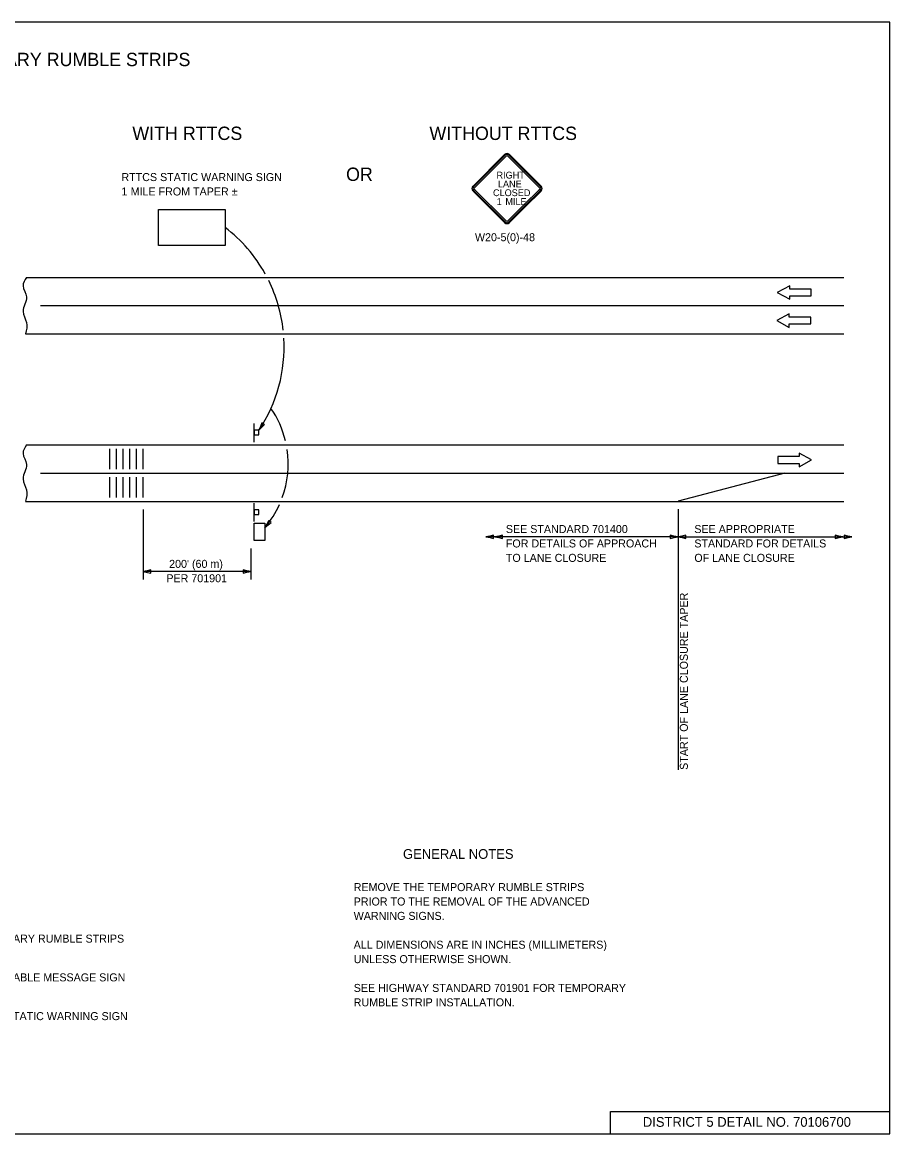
# Model space of a CAD drawing. Extents: x 2261583 to 2262213, y -3123964 to -3123564.
# Drawn here: x 2261900.7 to 2262213, y -3123963.6 to -3123563.6 of the extents above; entities that cross this region are included whole.
import ezdxf

# ---------------------------------------------------------------- set-up
doc = ezdxf.new("R2010")
doc.units = 0
for name, color, linetype in [('Default', 7, 'Continuous'), ('HS_Miscellaneous', 7, 'Continuous'), ('RD_Pr_Roadway_Items', 7, 'Continuous'), ('RD_Pr_Roadway_Notes', 7, 'Continuous'), ('SH_General_Details', 7, 'Continuous'), ('ST_Pr_Sign', 7, 'Continuous')]:
    doc.layers.add(name, color=color, linetype=linetype)

msp = doc.modelspace()

# ---------------------------------------------------------------- linework, layer by layer
at = {"layer": 'Default'}
msp.add_lwpolyline([(2261582.98, -3123963.6), (2262212.98, -3123963.6), (2262212.98, -3123563.6), (2261582.98, -3123563.6)], close=True, dxfattribs=at)
at = {"layer": 'HS_Miscellaneous'}
for points in [[(2261949.72, -3123630.98), (2261973.7, -3123630.98), (2261973.7, -3123643.93), (2261949.72, -3123643.93)], [(2261984.22, -3123743.83), (2261988.05, -3123743.83), (2261988.05, -3123750.13), (2261984.22, -3123750.13)]]:
    msp.add_lwpolyline(points, close=True, dxfattribs=at)
at = {"layer": 'RD_Pr_Roadway_Items'}
for p, q in [((2261902.21, -3123655.43), (2262196.44, -3123655.43)), ((2261907.31, -3123665.58), (2262196.44, -3123665.58)), ((2261901.9, -3123675.73), (2262196.44, -3123675.73)), ((2261984.22, -3123714.7), (2261984.22, -3123708.04)), ((2261902.21, -3123715.73), (2262196.44, -3123715.73)), ((2261932.22, -3123724.43), (2261932.22, -3123717.17)), ((2261934.62, -3123724.43), (2261934.62, -3123717.17)), ((2261937.02, -3123724.43), (2261937.02, -3123717.17)), ((2261939.42, -3123724.43), (2261939.42, -3123717.17)), ((2261941.82, -3123724.43), (2261941.82, -3123717.17)), ((2261944.22, -3123724.43), (2261944.22, -3123717.17)), ((2261907.31, -3123725.87), (2262175.23, -3123725.87)), ((2261932.22, -3123734.58), (2261932.22, -3123727.31)), ((2261934.62, -3123734.58), (2261934.62, -3123727.31)), ((2261937.02, -3123734.58), (2261937.02, -3123727.31)), ((2261939.42, -3123734.58), (2261939.42, -3123727.31)), ((2261941.82, -3123734.58), (2261941.82, -3123727.31)), ((2261944.22, -3123734.58), (2261944.22, -3123727.31)), ((2262175.23, -3123725.87), (2262136.76, -3123735.96)), ((2262175.23, -3123725.87), (2262196.44, -3123725.87)), ((2261901.9, -3123736.02), (2261949.23, -3123736.02)), ((2261949.23, -3123736.02), (2262196.44, -3123736.02)), ((2261984.22, -3123743.31), (2261984.22, -3123736.65))]:
    msp.add_line(p, q, dxfattribs=at)
for points in [[(2262184.67, -3123659.64), (2262176.96, -3123659.64), (2262176.96, -3123658.43), (2262172.49, -3123660.86), (2262176.96, -3123663.3), (2262176.96, -3123662.08), (2262184.67, -3123662.08)], [(2262184.53, -3123669.74), (2262176.82, -3123669.74), (2262176.82, -3123668.52), (2262172.36, -3123670.95), (2262176.82, -3123673.39), (2262176.82, -3123672.17), (2262184.53, -3123672.17)], [(2261984.22, -3123712.08), (2261985.88, -3123712.08), (2261985.88, -3123710.41), (2261984.22, -3123710.41)], [(2262172.63, -3123722.35), (2262180.34, -3123722.35), (2262180.34, -3123723.56), (2262184.8, -3123721.13), (2262180.34, -3123718.69), (2262180.34, -3123719.91), (2262172.63, -3123719.91)], [(2261984.22, -3123740.7), (2261985.88, -3123740.7), (2261985.88, -3123739.03), (2261984.22, -3123739.03)]]:
    msp.add_lwpolyline(points, close=True, dxfattribs=at)
for points in [[(2261902.21, -3123655.43), (2261900.98, -3123658.49), (2261902.21, -3123662.47), (2261900.98, -3123667.67), (2261902.21, -3123671.65), (2261901.9, -3123675.73)], [(2261902.21, -3123715.7), (2261900.98, -3123718.76), (2261902.21, -3123722.73), (2261900.98, -3123727.94), (2261902.21, -3123731.91), (2261901.9, -3123736)]]:
    msp.add_spline(points, degree=3, dxfattribs=at)
at = {"layer": 'RD_Pr_Roadway_Notes'}
for p, q in [((2261944.22, -3123738.9), (2261944.22, -3123764.17)), ((2262136.76, -3123738.84), (2262136.76, -3123832.64)), ((2262136.76, -3123748.8), (2262067.58, -3123748.8)), ((2262136.76, -3123748.8), (2262199.35, -3123748.8)), ((2261982.97, -3123752.97), (2261982.97, -3123764.17)), ((2261982.97, -3123761.29), (2261944.22, -3123761.29))]:
    msp.add_line(p, q, dxfattribs=at)
for points in [[(2261987.92, -3123708.41), (2261987.44, -3123708.08), (2261986.95, -3123707.76), (2261986.46, -3123709.12), (2261985.88, -3123710.41), (2261986.94, -3123709.32)], [(2261990.31, -3123743.67), (2261989.86, -3123743.29), (2261989.42, -3123742.91), (2261988.77, -3123744.2), (2261988.05, -3123745.43), (2261989.23, -3123744.46)], [(2262070.38, -3123749.38), (2262070.38, -3123748.8), (2262070.38, -3123748.21), (2262068.98, -3123748.55), (2262067.58, -3123748.8), (2262069.08, -3123749.07)], [(2262073.59, -3123749.38), (2262073.59, -3123748.8), (2262073.59, -3123748.21), (2262072.19, -3123748.55), (2262070.79, -3123748.8), (2262072.28, -3123749.07)], [(2262133.96, -3123748.21), (2262133.96, -3123748.8), (2262133.96, -3123749.38), (2262135.36, -3123749.04), (2262136.76, -3123748.8), (2262135.27, -3123748.52)], [(2262139.56, -3123749.38), (2262139.56, -3123748.8), (2262139.56, -3123748.21), (2262138.16, -3123748.55), (2262136.76, -3123748.8), (2262138.25, -3123749.07)], [(2262193.31, -3123748.21), (2262193.31, -3123748.8), (2262193.31, -3123749.38), (2262194.71, -3123749.04), (2262196.11, -3123748.8), (2262194.62, -3123748.52)], [(2262196.55, -3123748.21), (2262196.55, -3123748.8), (2262196.55, -3123749.38), (2262197.95, -3123749.04), (2262199.35, -3123748.8), (2262197.86, -3123748.52)], [(2261947.02, -3123761.88), (2261947.02, -3123761.29), (2261947.02, -3123760.71), (2261945.62, -3123761.05), (2261944.22, -3123761.29), (2261945.72, -3123761.56)], [(2261980.17, -3123760.71), (2261980.17, -3123761.29), (2261980.17, -3123761.88), (2261981.57, -3123761.53), (2261982.97, -3123761.29), (2261981.48, -3123761.02)]]:
    msp.add_lwpolyline(points, close=True, dxfattribs=at)
for centre, radius, start, end in [((2261940.9, -3123680.43), 54.06, 29.0286, 52.6465), ((2261940.9, -3123680.43), 54.06, 6.3591, 26.2122), ((2261940.9, -3123680.43), 54.06, 326.3119, 3.309), ((2261961.09, -3123722.58), 35.34, 13.6873, 34.4845), ((2261961.09, -3123722.58), 35.34, 339.9777, 8.5672), ((2261961.09, -3123722.58), 35.34, 319.7277, 335.7572)]:
    msp.add_arc(centre, radius, start, end, dxfattribs=at)
at = {"layer": 'SH_General_Details'}
for p, q in [((2262112.47, -3123955.58), (2262212.98, -3123955.58)), ((2262112.47, -3123963.59), (2262112.47, -3123955.58))]:
    msp.add_line(p, q, dxfattribs=at)
at = {"layer": 'ST_Pr_Sign'}
for p, q in [((2262074.31, -3123611.22), (2262062.95, -3123622.58)), ((2262063.17, -3123622.8), (2262074.53, -3123611.43)), ((2262074.9, -3123611.8), (2262063.53, -3123623.16)), ((2262086.84, -3123623.16), (2262075.48, -3123611.8)), ((2262075.84, -3123611.43), (2262087.21, -3123622.8)), ((2262087.43, -3123622.58), (2262076.06, -3123611.22)), ((2262063.53, -3123623.74), (2262074.9, -3123635.11)), ((2262081.16, -3123629.43), (2262086.84, -3123623.74)), ((2262062.95, -3123624.33), (2262074.31, -3123635.69)), ((2262074.53, -3123635.47), (2262063.17, -3123624.11)), ((2262081.74, -3123630.01), (2262087.43, -3123624.33)), ((2262075.48, -3123635.11), (2262081.16, -3123629.43)), ((2262076.06, -3123635.69), (2262081.74, -3123630.01))]:
    msp.add_line(p, q, dxfattribs=at)
for points in [[(2262074.53, -3123611.43), (2262063.17, -3123622.8)], [(2262063.53, -3123623.16), (2262074.9, -3123611.8)], [(2262075.48, -3123611.8), (2262086.84, -3123623.16)], [(2262087.21, -3123622.8), (2262075.84, -3123611.43)], [(2262074.9, -3123635.11), (2262063.53, -3123623.74)], [(2262086.84, -3123623.74), (2262081.16, -3123629.43)], [(2262063.17, -3123624.11), (2262074.53, -3123635.47)], [(2262087.21, -3123624.11), (2262081.53, -3123629.79), (2262075.84, -3123635.47)], [(2262075.84, -3123635.47), (2262081.53, -3123629.79), (2262087.21, -3123624.11)], [(2262081.16, -3123629.43), (2262075.48, -3123635.11)]]:
    msp.add_lwpolyline(points, dxfattribs=at)
for centre, radius, start, end in [((2262075.19, -3123612.09), 1.24, 45, 135), ((2262075.19, -3123612.09), 0.927, 45, 135), ((2262075.19, -3123612.09), 0.927, 45, 135), ((2262075.19, -3123612.09), 0.412, 45, 135), ((2262075.19, -3123612.09), 0.412, 45, 135), ((2262063.82, -3123623.45), 1.24, 135, 225), ((2262063.82, -3123623.45), 0.927, 135, 225), ((2262063.82, -3123623.45), 0.927, 135, 225), ((2262063.82, -3123623.45), 0.412, 135, 225), ((2262063.82, -3123623.45), 0.412, 135, 225), ((2262086.55, -3123623.45), 0.412, 315, 45), ((2262086.55, -3123623.45), 0.412, 315, 45), ((2262086.55, -3123623.45), 0.927, 315, 45), ((2262086.55, -3123623.45), 0.927, 315, 45), ((2262086.55, -3123623.45), 1.24, 315, 45), ((2262075.19, -3123634.82), 1.24, 225, 315), ((2262075.19, -3123634.82), 0.927, 225, 315), ((2262075.19, -3123634.82), 0.927, 225, 315), ((2262075.19, -3123634.82), 0.412, 225, 315), ((2262075.19, -3123634.82), 0.412, 225, 315)]:
    msp.add_arc(centre, radius, start, end, dxfattribs=at)

# ---------------------------------------------------------------- texts
at = {"layer": 'RD_Pr_Roadway_Notes'}
for s, height, p in [('DETAIL FOR TEMPORARY RUMBLE STRIPS', 4.8, (2261827.47, -3123579.4)), ('WITH RTTCS', 4.8, (2261940.32, -3123605.97)), ('WITHOUT RTTCS', 4.8, (2262047.26, -3123605.97)), ('OR', 4.8, (2262017.26, -3123620.7)), ('RTTCS STATIC WARNING SIGN', 2.88, (2261936.39, -3123620.76)), ('1', 2.88, (2261936.39, -3123625.94)), (' MILE FROM TAPER ±', 2.88, (2261938.63, -3123625.94)), ('W20-5(0)-48', 2.88, (2262063.65, -3123642.4)), ('SEE STANDARD 701400', 2.88, (2262074.78, -3123747.42)), ('SEE APPROPRIATE', 2.88, (2262142.62, -3123747.42)), ('FOR DETAILS OF APPROACH', 2.88, (2262074.78, -3123752.6)), ('STANDARD FOR DETAILS', 2.88, (2262142.62, -3123752.6)), ('TO LANE CLOSURE', 2.88, (2262074.78, -3123757.79)), ('OF LANE CLOSURE', 2.88, (2262142.62, -3123757.79)), ("200' (60 m)", 2.88, (2261953.56, -3123759.95)), ('PER 701901', 2.88, (2261952.56, -3123765.13)), ('GENERAL NOTES', 3.5, (2262037.75, -3123864.66)), ('REMOVE THE TEMPORARY RUMBLE STRIPS', 2.88, (2262020, -3123876.27)), ('PRIOR TO THE REMOVAL OF THE ADVANCED', 2.88, (2262020, -3123881.45)), ('WARNING SIGNS.', 2.88, (2262020, -3123886.63)), ('TEMPORARY RUMBLE STRIPS', 2.88, (2261880.88, -3123894.81)), ('ALL DIMENSIONS ARE IN INCHES (MILLIMETERS)', 2.88, (2262020, -3123897)), ('UNLESS OTHERWISE SHOWN.', 2.88, (2262020, -3123902.19)), ('CHANGEABLE MESSAGE SIGN', 2.88, (2261880.88, -3123908.76)), ('SEE HIGHWAY STANDARD 701901 FOR TEMPORARY', 2.88, (2262020, -3123912.55)), ('RUMBLE STRIP INSTALLATION.', 2.88, (2262020, -3123917.74)), ('RTTCS STATIC WARNING SIGN', 2.88, (2261880.88, -3123922.7))]:
    msp.add_text(s, height=height, dxfattribs=at).set_placement(p)
msp.add_text('START OF LANE CLOSURE TAPER', height=2.88, rotation=90, dxfattribs=at).set_placement((2262140.29, -3123832.64))
at = {"layer": 'SH_General_Details'}
msp.add_text('DISTRICT 5 DETAIL NO. 70106700', height=3.5, dxfattribs=at).set_placement((2262124.08, -3123961.09))
at = {"layer": 'ST_Pr_Sign'}
for s, p in [('RIGHT ', (2262071.41, -3123619.84)), ('CLOSED', (2262070.15, -3123626.18)), ('LANE ', (2262071.92, -3123623.01)), ('1', (2262071.48, -3123629.35)), ('    MILE', (2262070.97, -3123629.35))]:
    msp.add_text(s, height=2.45, dxfattribs=at).set_placement(p)

doc.saveas('drawing.dxf')
